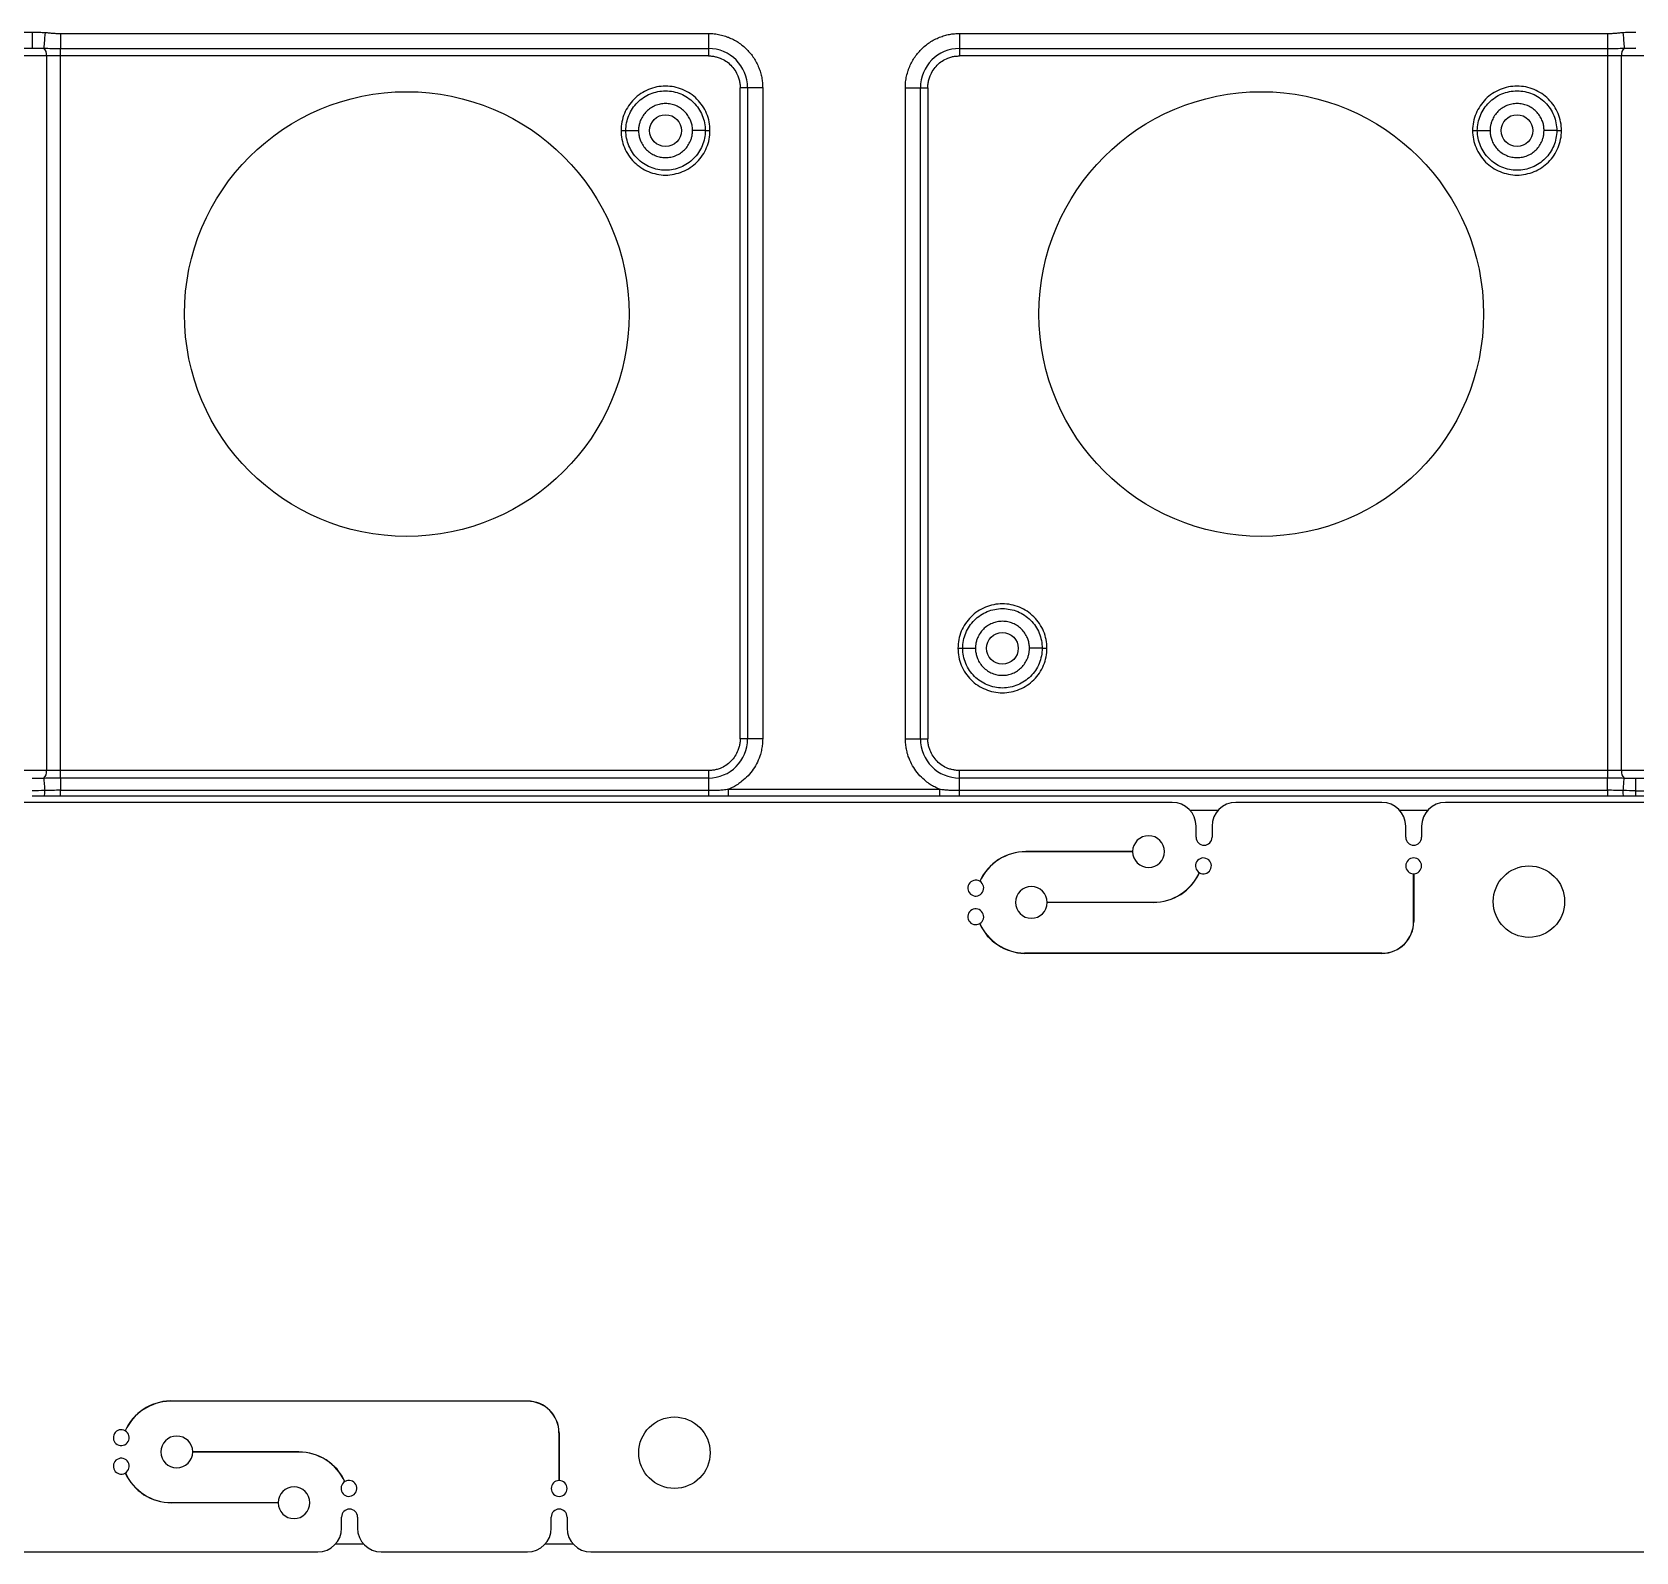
# Model space of a CAD drawing. Header units: millimetres. Extents: x -1 to 1576, y 30 to 633.
# Drawn here: x 1253.3 to 1354.3, y 383.4 to 479.1 of the extents above; entities that cross this region are included whole.
import ezdxf

# ---------------------------------------------------------------- set-up
doc = ezdxf.new("R2010")
doc.units = ezdxf.units.MM

msp = doc.modelspace()

# ---------------------------------------------------------------- linework, layer by layer
at = {"color": 7, "linetype": 'Continuous', "lineweight": 25}
for p, q in [((1246.69, 479.05), (1253.31, 479.05)), ((1255.1, 478.97), (1295.91, 478.97)), ((1295.91, 478.97), (1295.91, 477.55)), ((1311.73, 478.97), (1352.54, 478.97)), ((1311.73, 478.97), (1311.73, 477.55)), ((1246.69, 478.05), (1253.31, 478.05)), ((1255.1, 478.02), (1295.91, 478.02)), ((1255.1, 432.08), (1255.1, 478.02)), ((1311.73, 478.02), (1352.54, 478.02)), ((1352.54, 478.02), (1352.54, 432.08)), ((1354.28, 478.05), (1354.33, 478.06)), ((1295.91, 477.55), (1204.09, 477.55)), ((1254.23, 477.55), (1254.23, 432.55)), ((1403.55, 477.55), (1311.73, 477.55)), ((1353.42, 432.55), (1353.42, 477.55)), ((1299.33, 475.55), (1297.91, 475.55)), ((1297.91, 434.55), (1297.91, 475.55)), ((1298.38, 475.55), (1298.38, 434.55)), ((1299.33, 475.55), (1299.33, 434.55)), ((1308.32, 434.55), (1308.32, 475.55)), ((1308.32, 475.55), (1309.73, 475.55)), ((1309.26, 434.55), (1309.26, 475.55)), ((1309.73, 475.55), (1309.73, 434.55)), ((1299.33, 434.55), (1297.91, 434.55)), ((1308.32, 434.55), (1309.73, 434.55)), ((1295.91, 432.55), (1204.09, 432.55)), ((1295.91, 432.55), (1295.91, 431.31)), ((1311.73, 431.31), (1311.73, 432.55)), ((1403.55, 432.55), (1311.73, 432.55)), ((1253.36, 432.05), (1253.31, 432.05)), ((1295.91, 432.08), (1255.1, 432.08)), ((1297.17, 431.38), (1310.47, 431.38)), ((1352.54, 432.08), (1311.73, 432.08)), ((1354.33, 432.04), (1354.23, 432.05)), ((1360.95, 432.05), (1354.33, 432.05)), ((1325.13, 430.55), (1234.69, 430.55)), ((1255.1, 431.31), (1295.91, 431.31)), ((1295.91, 430.94), (1255.1, 430.94)), ((1310.47, 430.94), (1297.17, 430.94)), ((1311.73, 431.31), (1352.54, 431.31)), ((1352.54, 430.94), (1311.73, 430.94)), ((1338.33, 430.55), (1329.13, 430.55)), ((1432.77, 430.55), (1342.33, 430.55)), ((1354.33, 431.28), (1360.95, 431.28)), ((1360.95, 430.95), (1354.33, 430.95)), ((1326.25, 430.05), (1328.01, 430.05)), ((1339.45, 430.05), (1341.21, 430.05)), ((1326.63, 428.35), (1326.63, 429.05)), ((1327.63, 429.05), (1327.63, 428.35)), ((1339.83, 428.35), (1339.83, 429.05)), ((1340.83, 429.05), (1340.83, 428.35)), ((1315.91, 427.46), (1322.63, 427.46)), ((1322.63, 427.45), (1315.91, 427.45)), ((1340.33, 423.05), (1340.33, 426.05)), ((1340.34, 426.05), (1340.34, 423.05)), ((1317.25, 424.26), (1323.93, 424.26)), ((1323.93, 424.25), (1317.25, 424.25)), ((1315.82, 421.06), (1338.33, 421.06)), ((1338.33, 421.05), (1315.82, 421.05)), ((1262, 392.86), (1284.51, 392.86)), ((1284.51, 392.85), (1262, 392.85)), ((1286.51, 387.85), (1286.51, 390.85)), ((1286.52, 390.85), (1286.52, 387.85)), ((1263.43, 389.66), (1270.11, 389.66)), ((1270.11, 389.65), (1263.43, 389.65)), ((1262.09, 386.46), (1268.81, 386.46)), ((1268.81, 386.45), (1262.09, 386.45)), ((1272.81, 384.85), (1272.81, 385.55)), ((1273.81, 385.55), (1273.81, 384.85)), ((1286.01, 384.85), (1286.01, 385.55)), ((1287.01, 385.55), (1287.01, 384.85)), ((1180.87, 383.35), (1271.31, 383.35)), ((1274.19, 383.85), (1272.43, 383.85)), ((1275.31, 383.35), (1284.51, 383.35)), ((1287.39, 383.85), (1285.63, 383.85)), ((1288.51, 383.35), (1378.95, 383.35))]:
    msp.add_line(p, q, dxfattribs=at)
for centre, radius in [((1276.91, 461.3), 14), ((1330.73, 461.3), 14), ((1347.59, 424.3), 2.25), ((1293.77, 389.6), 2.25)]:
    msp.add_circle(centre, radius, dxfattribs=at)
at = {"color": 141}
for centre in [(1293.21, 472.85), (1346.84, 472.85), (1314.43, 440.25)]:
    msp.add_circle(centre, 1, dxfattribs=at)
at = {"color": 7, "linetype": 'Continuous', "lineweight": 25}
for centre, radius, start, end in [((1253.67, 477.63), 0.562, 352.1767, 47.5651), ((1295.91, 475.55), 2.47, 0, 90), ((1311.73, 475.55), 2.47, 90, 180), ((1353.97, 477.63), 0.562, 132.435, 187.8232), ((1295.91, 434.55), 2.47, 270, 360), ((1311.73, 434.55), 2.47, 180, 270), ((1253.67, 432.48), 0.562, 312.435, 7.8232), ((1353.97, 432.48), 0.562, 172.1767, 227.5651), ((1325.13, 429.05), 1.5, 0, 90), ((1329.13, 429.05), 1.5, 90, 180), ((1338.33, 429.05), 1.5, 0, 90), ((1342.33, 429.05), 1.5, 90, 180), ((1323.63, 427.45), 1, 180.2864, 179.714), ((1327.13, 428.35), 0.5, 180, 0), ((1340.33, 428.35), 0.5, 180, 360), ((1315.91, 424.25), 3.2, 90.0002, 155.3911), ((1315.91, 424.25), 3.19, 90.0002, 155.4086), ((1327.09, 426.55), 0.5, 240.4, 239.2487), ((1340.33, 426.55), 0.5, 270.573, 269.427), ((1312.75, 425.15), 0.5, 60.4208, 59.27), ((1323.93, 427.45), 3.19, 270.0002, 335.4017), ((1323.93, 427.45), 3.2, 270.0002, 335.3842), ((1316.25, 424.25), 1, 0.2867, 359.7138), ((1312.75, 423.35), 0.5, 300.7523, 299.6009), ((1315.91, 424.25), 3.21, 204.6144, 268.4153), ((1315.91, 424.25), 3.2, 204.597, 268.4128), ((1338.33, 423.05), 2.01, 270, 0), ((1338.33, 423.05), 2, 270, 360), ((1262.09, 389.65), 3.21, 91.5822, 155.3856), ((1262.09, 389.65), 3.2, 91.5847, 155.403), ((1284.51, 390.85), 2, 360, 90), ((1284.51, 390.85), 1.99, 360, 90), ((1258.93, 390.55), 0.5, 60.3991, 59.2477), ((1262.43, 389.65), 1, 0.2862, 359.7133), ((1258.93, 388.75), 0.5, 300.7301, 299.5792), ((1270.11, 386.45), 3.2, 24.6158, 89.9998), ((1270.11, 386.45), 3.19, 24.5983, 89.9998), ((1262.09, 389.65), 3.2, 204.6089, 269.9998), ((1262.09, 389.65), 3.19, 204.5914, 269.9998), ((1269.81, 386.45), 1, 180.286, 179.7136), ((1273.27, 387.35), 0.5, 120.7513, 119.6), ((1286.51, 387.35), 0.5, 90.573, 89.427), ((1273.31, 385.55), 0.5, 360, 180), ((1286.51, 385.55), 0.5, 360, 180), ((1271.31, 384.85), 1.5, 270, 0), ((1275.31, 384.85), 1.5, 180, 270), ((1284.51, 384.85), 1.5, 270, 360), ((1288.51, 384.85), 1.5, 180, 270)]:
    msp.add_arc(centre, radius, start, end, dxfattribs=at)
for points, knots in [([(1253.31, 479.05), (1253.46, 479.05), (1253.74, 479.05), (1254.01, 479.03), (1254.13, 479.03)], [0, 0, 0, 0, 0.556213, 1, 1, 1, 1]), ([(1253.31, 479.05), (1253.31, 478.92), (1253.31, 478.79), (1253.31, 478.55), (1253.31, 478.44), (1253.31, 478.25), (1253.31, 478.18), (1253.31, 478.08), (1253.31, 478.05), (1253.31, 478.05)], [0, 0, 0, 0, 0.25, 0.25, 0.5, 0.5, 0.75, 0.75, 1, 1, 1, 1]), ([(1254.13, 479.03), (1254.11, 478.79), (1254.09, 478.56), (1254.06, 478.21), (1254.05, 478.08), (1254.05, 478.04)], [0, 0, 0, 0, 0.5, 0.5, 1, 1, 1, 1]), ([(1254.13, 479.03), (1254.21, 479.02), (1254.38, 479.01), (1254.63, 478.98), (1254.87, 478.97), (1255.02, 478.97), (1255.1, 478.97)], [0, 0, 0, 0, 0.26275, 0.514851, 0.767475, 1, 1, 1, 1]), ([(1255.1, 478.97), (1255.1, 478.76), (1255.1, 478.56), (1255.1, 478.22), (1255.1, 478.09), (1255.1, 478.02)], [0, 0, 0, 0, 0.5, 0.5, 1, 1, 1, 1]), ([(1295.91, 478.97), (1295.97, 478.97), (1296.1, 478.96), (1296.28, 478.95), (1296.46, 478.92), (1296.64, 478.89), (1296.82, 478.85), (1296.99, 478.79), (1297.33, 478.67), (1297.8, 478.43), (1298.34, 477.98), (1298.79, 477.44), (1299.05, 476.93), (1299.2, 476.51), (1299.27, 476.19), (1299.32, 475.88), (1299.32, 475.66), (1299.33, 475.55)], [0, 0, 0, 0, 0.034552, 0.068858, 0.103016, 0.137128, 0.171294, 0.205615, 0.240191, 0.37006, 0.500029, 0.629897, 0.759866, 0.820152, 0.879909, 0.939678, 1, 1, 1, 1]), ([(1308.32, 475.55), (1308.32, 475.61), (1308.32, 475.74), (1308.33, 475.92), (1308.36, 476.1), (1308.39, 476.28), (1308.44, 476.46), (1308.49, 476.64), (1308.61, 476.97), (1308.86, 477.44), (1309.3, 477.98), (1309.84, 478.43), (1310.35, 478.69), (1310.78, 478.84), (1311.09, 478.91), (1311.41, 478.96), (1311.62, 478.96), (1311.73, 478.97)], [0, 0, 0, 0, 0.0345523, 0.0688579, 0.1030161, 0.1371278, 0.171294, 0.2056155, 0.2401915, 0.3700601, 0.5000288, 0.6298975, 0.7598662, 0.8201516, 0.8799088, 0.9396782, 1, 1, 1, 1]), ([(1352.54, 478.97), (1352.62, 478.97), (1352.78, 478.97), (1353.01, 478.98), (1353.26, 479.01), (1353.43, 479.02), (1353.51, 479.03)], [0, 0, 0, 0, 0.232371, 0.485289, 0.737412, 1, 1, 1, 1]), ([(1352.54, 478.97), (1352.54, 478.76), (1352.54, 478.56), (1352.54, 478.22), (1352.54, 478.09), (1352.54, 478.02)], [0, 0, 0, 0, 0.5, 0.5, 1, 1, 1, 1]), ([(1353.51, 479.03), (1353.57, 479.03), (1353.69, 479.04), (1353.88, 479.05), (1354.1, 479.05), (1354.25, 479.05), (1354.33, 479.05)], [0, 0, 0, 0, 0.207871, 0.443757, 0.707773, 1, 1, 1, 1]), ([(1353.51, 479.03), (1353.53, 478.79), (1353.55, 478.56), (1353.58, 478.21), (1353.59, 478.08), (1353.59, 478.04)], [0, 0, 0, 0, 0.5, 0.5, 1, 1, 1, 1]), ([(1295.91, 477.55), (1295.95, 477.55), (1296.04, 477.55), (1296.16, 477.54), (1296.29, 477.52), (1296.41, 477.49), (1296.53, 477.46), (1296.74, 477.38), (1297.02, 477.24), (1297.33, 476.98), (1297.59, 476.66), (1297.76, 476.34), (1297.85, 476.05), (1297.9, 475.8), (1297.91, 475.64), (1297.91, 475.55)], [0, 0, 0, 0, 0.040276, 0.080243, 0.120058, 0.159883, 0.199877, 0.240199, 0.370043, 0.500057, 0.629901, 0.759916, 0.840121, 0.919721, 1, 1, 1, 1]), ([(1309.73, 475.55), (1309.73, 475.6), (1309.73, 475.68), (1309.75, 475.8), (1309.76, 475.93), (1309.79, 476.05), (1309.83, 476.17), (1309.9, 476.38), (1310.05, 476.66), (1310.31, 476.98), (1310.62, 477.24), (1310.94, 477.4), (1311.23, 477.5), (1311.48, 477.54), (1311.65, 477.55), (1311.73, 477.55)], [0, 0, 0, 0, 0.040276, 0.080243, 0.120058, 0.159883, 0.199877, 0.240199, 0.370043, 0.500057, 0.629901, 0.759916, 0.840121, 0.919721, 1, 1, 1, 1]), ([(1296.01, 472.85), (1296.01, 473.22), (1295.94, 473.59), (1295.66, 474.26), (1295.45, 474.57), (1294.93, 475.09), (1294.62, 475.3), (1293.94, 475.58), (1293.58, 475.65), (1292.84, 475.65), (1292.48, 475.58), (1291.8, 475.3), (1291.49, 475.09), (1290.97, 474.57), (1290.76, 474.26), (1290.48, 473.59), (1290.41, 473.22), (1290.41, 472.85)], [0, 0, 0, 0, 0.125, 0.125, 0.25, 0.25, 0.375, 0.375, 0.5, 0.5, 0.625, 0.625, 0.75, 0.75, 0.875, 0.875, 1, 1, 1, 1]), ([(1290.71, 472.85), (1290.71, 473.18), (1290.78, 473.51), (1291.03, 474.11), (1291.21, 474.39), (1291.67, 474.85), (1291.95, 475.04), (1292.56, 475.29), (1292.88, 475.35), (1293.54, 475.35), (1293.87, 475.29), (1294.47, 475.04), (1294.75, 474.85), (1295.21, 474.39), (1295.4, 474.11), (1295.65, 473.51), (1295.71, 473.18), (1295.71, 472.85)], [0, 0, 0, 0, 0.125, 0.125, 0.25, 0.25, 0.375, 0.375, 0.5, 0.5, 0.625, 0.625, 0.75, 0.75, 0.875, 0.875, 1, 1, 1, 1]), ([(1349.64, 472.85), (1349.64, 473.22), (1349.57, 473.59), (1349.29, 474.26), (1349.08, 474.57), (1348.56, 475.09), (1348.25, 475.3), (1347.58, 475.58), (1347.21, 475.65), (1346.48, 475.65), (1346.11, 475.58), (1345.43, 475.3), (1345.12, 475.09), (1344.61, 474.57), (1344.4, 474.26), (1344.12, 473.59), (1344.04, 473.22), (1344.04, 472.85)], [0, 0, 0, 0, 0.125, 0.125, 0.25, 0.25, 0.375, 0.375, 0.5, 0.5, 0.625, 0.625, 0.75, 0.75, 0.875, 0.875, 1, 1, 1, 1]), ([(1344.34, 472.85), (1344.34, 473.18), (1344.41, 473.51), (1344.66, 474.11), (1344.85, 474.39), (1345.31, 474.85), (1345.58, 475.04), (1346.19, 475.29), (1346.52, 475.35), (1347.17, 475.35), (1347.5, 475.29), (1348.1, 475.04), (1348.38, 474.85), (1348.84, 474.39), (1349.03, 474.11), (1349.28, 473.51), (1349.34, 473.18), (1349.34, 472.85)], [0, 0, 0, 0, 0.125, 0.125, 0.25, 0.25, 0.375, 0.375, 0.5, 0.5, 0.625, 0.625, 0.75, 0.75, 0.875, 0.875, 1, 1, 1, 1]), ([(1294.91, 472.85), (1294.91, 472.9), (1294.91, 472.99), (1294.89, 473.12), (1294.87, 473.25), (1294.83, 473.38), (1294.76, 473.57), (1294.63, 473.8), (1294.42, 474.06), (1294.16, 474.28), (1293.87, 474.43), (1293.55, 474.53), (1293.21, 474.56), (1292.88, 474.53), (1292.56, 474.43), (1292.26, 474.28), (1292, 474.06), (1291.79, 473.8), (1291.65, 473.54), (1291.56, 473.29), (1291.52, 473.08), (1291.51, 472.93), (1291.51, 472.85)], [0, 0, 0, 0, 0.025179, 0.05013, 0.075011, 0.099978, 0.125186, 0.187587, 0.250092, 0.312501, 0.37501, 0.437474, 0.50004, 0.562505, 0.625066, 0.687464, 0.749971, 0.812374, 0.874873, 0.916678, 0.958145, 1, 1, 1, 1]), ([(1348.54, 472.85), (1348.54, 472.9), (1348.54, 472.99), (1348.53, 473.12), (1348.5, 473.25), (1348.46, 473.38), (1348.39, 473.57), (1348.27, 473.8), (1348.05, 474.06), (1347.8, 474.28), (1347.5, 474.43), (1347.18, 474.53), (1346.84, 474.56), (1346.51, 474.53), (1346.19, 474.43), (1345.89, 474.28), (1345.63, 474.06), (1345.42, 473.8), (1345.28, 473.54), (1345.2, 473.29), (1345.15, 473.08), (1345.15, 472.93), (1345.14, 472.85)], [0, 0, 0, 0, 0.0251787, 0.0501304, 0.075011, 0.0999776, 0.1251858, 0.1875872, 0.2500924, 0.3125006, 0.3750104, 0.4374743, 0.5000395, 0.5625051, 0.6250656, 0.6874642, 0.7499708, 0.8123743, 0.8748727, 0.9166785, 0.958145, 1, 1, 1, 1]), ([(1290.41, 472.85), (1290.49, 472.85), (1290.57, 472.85), (1290.68, 472.85), (1290.71, 472.85), (1290.71, 472.85)], [0, 0, 0, 0, 0.5, 0.5, 1, 1, 1, 1]), ([(1290.41, 472.85), (1290.41, 472.49), (1290.48, 472.12), (1290.76, 471.44), (1290.97, 471.13), (1291.49, 470.61), (1291.8, 470.41), (1292.48, 470.13), (1292.84, 470.05), (1293.58, 470.05), (1293.94, 470.13), (1294.62, 470.41), (1294.93, 470.61), (1295.45, 471.13), (1295.66, 471.44), (1295.94, 472.12), (1296.01, 472.49), (1296.01, 472.85)], [0, 0, 0, 0, 0.125, 0.125, 0.25, 0.25, 0.375, 0.375, 0.5, 0.5, 0.625, 0.625, 0.75, 0.75, 0.875, 0.875, 1, 1, 1, 1]), ([(1295.71, 472.85), (1295.71, 472.53), (1295.65, 472.2), (1295.4, 471.59), (1295.21, 471.32), (1294.75, 470.85), (1294.47, 470.67), (1293.87, 470.42), (1293.54, 470.35), (1292.88, 470.35), (1292.56, 470.42), (1291.95, 470.67), (1291.67, 470.85), (1291.21, 471.32), (1291.03, 471.59), (1290.78, 472.2), (1290.71, 472.53), (1290.71, 472.85)], [0, 0, 0, 0, 0.125, 0.125, 0.25, 0.25, 0.375, 0.375, 0.5, 0.5, 0.625, 0.625, 0.75, 0.75, 0.875, 0.875, 1, 1, 1, 1]), ([(1290.71, 472.85), (1290.71, 472.85), (1290.8, 472.85), (1291.09, 472.85), (1291.3, 472.85), (1291.51, 472.85)], [0, 0, 0, 0, 0.5, 0.5, 1, 1, 1, 1]), ([(1291.51, 472.85), (1291.51, 472.81), (1291.51, 472.72), (1291.53, 472.59), (1291.56, 472.46), (1291.59, 472.33), (1291.66, 472.14), (1291.79, 471.9), (1292, 471.64), (1292.26, 471.43), (1292.56, 471.27), (1292.88, 471.17), (1293.21, 471.14), (1293.54, 471.17), (1293.87, 471.27), (1294.16, 471.43), (1294.42, 471.64), (1294.63, 471.9), (1294.77, 472.17), (1294.86, 472.41), (1294.9, 472.63), (1294.91, 472.78), (1294.91, 472.85)], [0, 0, 0, 0, 0.025108, 0.050018, 0.074887, 0.09987, 0.125122, 0.187514, 0.250079, 0.312484, 0.374988, 0.437452, 0.500017, 0.562482, 0.625047, 0.687453, 0.749962, 0.812367, 0.874868, 0.916676, 0.958145, 1, 1, 1, 1]), ([(1295.71, 472.85), (1295.71, 472.85), (1295.62, 472.85), (1295.33, 472.85), (1295.12, 472.85), (1294.91, 472.85)], [0, 0, 0, 0, 0.5, 0.5, 1, 1, 1, 1]), ([(1295.71, 472.85), (1295.71, 472.85), (1295.74, 472.85), (1295.85, 472.85), (1295.93, 472.85), (1296.01, 472.85)], [0, 0, 0, 0, 0.5, 0.5, 1, 1, 1, 1]), ([(1344.04, 472.85), (1344.12, 472.85), (1344.2, 472.85), (1344.31, 472.85), (1344.34, 472.85), (1344.34, 472.85)], [0, 0, 0, 0, 0.5, 0.5, 1, 1, 1, 1]), ([(1344.04, 472.85), (1344.04, 472.49), (1344.12, 472.12), (1344.4, 471.44), (1344.61, 471.13), (1345.12, 470.61), (1345.43, 470.41), (1346.11, 470.13), (1346.48, 470.05), (1347.21, 470.05), (1347.58, 470.13), (1348.25, 470.41), (1348.56, 470.61), (1349.08, 471.13), (1349.29, 471.44), (1349.57, 472.12), (1349.64, 472.49), (1349.64, 472.85)], [0, 0, 0, 0, 0.125, 0.125, 0.25, 0.25, 0.375, 0.375, 0.5, 0.5, 0.625, 0.625, 0.75, 0.75, 0.875, 0.875, 1, 1, 1, 1]), ([(1349.34, 472.85), (1349.34, 472.53), (1349.28, 472.2), (1349.03, 471.59), (1348.84, 471.32), (1348.38, 470.85), (1348.1, 470.67), (1347.5, 470.42), (1347.17, 470.35), (1346.52, 470.35), (1346.19, 470.42), (1345.58, 470.67), (1345.31, 470.85), (1344.85, 471.32), (1344.66, 471.59), (1344.41, 472.2), (1344.34, 472.53), (1344.34, 472.85)], [0, 0, 0, 0, 0.125, 0.125, 0.25, 0.25, 0.375, 0.375, 0.5, 0.5, 0.625, 0.625, 0.75, 0.75, 0.875, 0.875, 1, 1, 1, 1]), ([(1344.34, 472.85), (1344.34, 472.85), (1344.43, 472.85), (1344.73, 472.85), (1344.93, 472.85), (1345.14, 472.85)], [0, 0, 0, 0, 0.5, 0.5, 1, 1, 1, 1]), ([(1345.14, 472.85), (1345.15, 472.81), (1345.15, 472.72), (1345.16, 472.59), (1345.19, 472.46), (1345.23, 472.33), (1345.29, 472.14), (1345.42, 471.9), (1345.63, 471.64), (1345.89, 471.43), (1346.19, 471.27), (1346.51, 471.17), (1346.84, 471.14), (1347.18, 471.17), (1347.5, 471.27), (1347.8, 471.43), (1348.05, 471.64), (1348.27, 471.9), (1348.41, 472.17), (1348.49, 472.41), (1348.54, 472.63), (1348.54, 472.78), (1348.54, 472.85)], [0, 0, 0, 0, 0.025108, 0.050018, 0.074887, 0.09987, 0.125122, 0.187514, 0.250079, 0.312484, 0.374988, 0.437452, 0.500017, 0.562482, 0.625047, 0.687453, 0.749962, 0.812367, 0.874868, 0.916676, 0.958145, 1, 1, 1, 1]), ([(1349.34, 472.85), (1349.34, 472.85), (1349.26, 472.85), (1348.96, 472.85), (1348.75, 472.85), (1348.54, 472.85)], [0, 0, 0, 0, 0.5, 0.5, 1, 1, 1, 1]), ([(1349.34, 472.85), (1349.34, 472.85), (1349.38, 472.85), (1349.49, 472.85), (1349.57, 472.85), (1349.64, 472.85)], [0, 0, 0, 0, 0.5, 0.5, 1, 1, 1, 1]), ([(1317.23, 440.25), (1317.23, 440.62), (1317.16, 440.99), (1316.88, 441.66), (1316.67, 441.97), (1316.15, 442.49), (1315.84, 442.7), (1315.16, 442.98), (1314.8, 443.05), (1314.06, 443.05), (1313.7, 442.98), (1313.02, 442.7), (1312.71, 442.49), (1312.19, 441.97), (1311.98, 441.66), (1311.7, 440.99), (1311.63, 440.62), (1311.63, 440.25)], [0, 0, 0, 0, 0.125, 0.125, 0.25, 0.25, 0.375, 0.375, 0.5, 0.5, 0.625, 0.625, 0.75, 0.75, 0.875, 0.875, 1, 1, 1, 1]), ([(1311.93, 440.25), (1311.93, 440.58), (1312, 440.91), (1312.25, 441.51), (1312.43, 441.79), (1312.89, 442.25), (1313.17, 442.44), (1313.78, 442.69), (1314.1, 442.75), (1314.76, 442.75), (1315.09, 442.69), (1315.69, 442.44), (1315.97, 442.25), (1316.43, 441.79), (1316.62, 441.51), (1316.87, 440.91), (1316.93, 440.58), (1316.93, 440.25)], [0, 0, 0, 0, 0.125, 0.125, 0.25, 0.25, 0.375, 0.375, 0.5, 0.5, 0.625, 0.625, 0.75, 0.75, 0.875, 0.875, 1, 1, 1, 1]), ([(1316.13, 440.25), (1316.13, 440.3), (1316.13, 440.39), (1316.11, 440.52), (1316.09, 440.65), (1316.05, 440.78), (1315.98, 440.97), (1315.85, 441.2), (1315.64, 441.46), (1315.38, 441.68), (1315.09, 441.83), (1314.77, 441.93), (1314.43, 441.96), (1314.1, 441.93), (1313.78, 441.83), (1313.48, 441.68), (1313.22, 441.46), (1313.01, 441.2), (1312.87, 440.94), (1312.78, 440.69), (1312.74, 440.48), (1312.73, 440.33), (1312.73, 440.25)], [0, 0, 0, 0, 0.025179, 0.05013, 0.075011, 0.099978, 0.125186, 0.187587, 0.250092, 0.312501, 0.375011, 0.437474, 0.50004, 0.562505, 0.625066, 0.687464, 0.749971, 0.812374, 0.874873, 0.916678, 0.958145, 1, 1, 1, 1]), ([(1311.63, 440.25), (1311.71, 440.25), (1311.79, 440.25), (1311.9, 440.25), (1311.93, 440.25), (1311.93, 440.25)], [0, 0, 0, 0, 0.5, 0.5, 1, 1, 1, 1]), ([(1311.63, 440.25), (1311.63, 439.89), (1311.7, 439.52), (1311.98, 438.84), (1312.19, 438.53), (1312.71, 438.01), (1313.02, 437.81), (1313.7, 437.53), (1314.06, 437.45), (1314.8, 437.45), (1315.16, 437.53), (1315.84, 437.81), (1316.15, 438.01), (1316.67, 438.53), (1316.88, 438.84), (1317.16, 439.52), (1317.23, 439.89), (1317.23, 440.25)], [0, 0, 0, 0, 0.125, 0.125, 0.25, 0.25, 0.375, 0.375, 0.5, 0.5, 0.625, 0.625, 0.75, 0.75, 0.875, 0.875, 1, 1, 1, 1]), ([(1316.93, 440.25), (1316.93, 439.93), (1316.87, 439.6), (1316.62, 438.99), (1316.43, 438.72), (1315.97, 438.25), (1315.69, 438.07), (1315.09, 437.82), (1314.76, 437.75), (1314.1, 437.75), (1313.78, 437.82), (1313.17, 438.07), (1312.89, 438.25), (1312.43, 438.72), (1312.25, 438.99), (1312, 439.6), (1311.93, 439.93), (1311.93, 440.25)], [0, 0, 0, 0, 0.125, 0.125, 0.25, 0.25, 0.375, 0.375, 0.5, 0.5, 0.625, 0.625, 0.75, 0.75, 0.875, 0.875, 1, 1, 1, 1]), ([(1311.93, 440.25), (1311.93, 440.25), (1312.02, 440.25), (1312.31, 440.25), (1312.52, 440.25), (1312.73, 440.25)], [0, 0, 0, 0, 0.5, 0.5, 1, 1, 1, 1]), ([(1311.93, 440.25), (1311.93, 440.25), (1312.02, 440.25), (1312.31, 440.25), (1312.52, 440.25), (1312.73, 440.25)], [0, 0, 0, 0, 0.5, 0.5, 1, 1, 1, 1]), ([(1312.73, 440.25), (1312.73, 440.21), (1312.73, 440.12), (1312.75, 439.99), (1312.78, 439.86), (1312.81, 439.73), (1312.88, 439.54), (1313.01, 439.3), (1313.22, 439.04), (1313.48, 438.83), (1313.78, 438.67), (1314.1, 438.57), (1314.43, 438.54), (1314.76, 438.57), (1315.09, 438.67), (1315.38, 438.83), (1315.64, 439.04), (1315.85, 439.3), (1315.99, 439.57), (1316.08, 439.81), (1316.12, 440.03), (1316.13, 440.18), (1316.13, 440.25)], [0, 0, 0, 0, 0.025108, 0.050018, 0.074887, 0.09987, 0.125122, 0.187514, 0.250079, 0.312484, 0.374988, 0.437452, 0.500017, 0.562482, 0.625047, 0.687453, 0.749962, 0.812367, 0.874868, 0.916676, 0.958145, 1, 1, 1, 1]), ([(1316.93, 440.25), (1316.93, 440.25), (1316.84, 440.25), (1316.55, 440.25), (1316.34, 440.25), (1316.13, 440.25)], [0, 0, 0, 0, 0.5, 0.5, 1, 1, 1, 1]), ([(1316.93, 440.25), (1316.93, 440.25), (1316.96, 440.25), (1317.07, 440.25), (1317.15, 440.25), (1317.23, 440.25)], [0, 0, 0, 0, 0.5, 0.5, 1, 1, 1, 1]), ([(1297.91, 434.55), (1297.91, 434.51), (1297.91, 434.43), (1297.9, 434.3), (1297.88, 434.18), (1297.85, 434.06), (1297.81, 433.94), (1297.74, 433.73), (1297.6, 433.45), (1297.33, 433.13), (1297.02, 432.87), (1296.7, 432.7), (1296.41, 432.61), (1296.16, 432.56), (1296, 432.56), (1295.91, 432.55)], [0, 0, 0, 0, 0.040276, 0.080243, 0.120058, 0.159883, 0.199877, 0.240199, 0.370043, 0.500057, 0.629901, 0.759916, 0.840121, 0.919721, 1, 1, 1, 1]), ([(1299.33, 434.55), (1299.32, 434.5), (1299.32, 434.39), (1299.31, 434.22), (1299.29, 434.06), (1299.26, 433.89), (1299.23, 433.73), (1299.15, 433.46), (1299.01, 433.08), (1298.75, 432.63), (1298.42, 432.22), (1298.08, 431.91), (1297.76, 431.68), (1297.48, 431.51), (1297.27, 431.42), (1297.17, 431.38)], [0, 0, 0, 0, 0.040883, 0.08158, 0.122187, 0.162802, 0.203521, 0.244441, 0.372171, 0.500035, 0.627766, 0.75563, 0.837187, 0.918385, 1, 1, 1, 1]), ([(1310.47, 431.38), (1310.42, 431.4), (1310.32, 431.44), (1310.17, 431.52), (1310.02, 431.59), (1309.88, 431.68), (1309.74, 431.77), (1309.52, 431.95), (1309.22, 432.22), (1308.9, 432.63), (1308.64, 433.08), (1308.47, 433.51), (1308.38, 433.89), (1308.33, 434.22), (1308.32, 434.44), (1308.32, 434.55)], [0, 0, 0, 0, 0.040883, 0.08158, 0.122187, 0.162802, 0.203521, 0.244441, 0.372171, 0.500035, 0.627766, 0.75563, 0.837187, 0.918385, 1, 1, 1, 1]), ([(1311.73, 432.55), (1311.69, 432.55), (1311.6, 432.56), (1311.48, 432.57), (1311.36, 432.59), (1311.23, 432.61), (1311.11, 432.65), (1310.91, 432.72), (1310.62, 432.87), (1310.31, 433.13), (1310.05, 433.45), (1309.88, 433.77), (1309.79, 434.05), (1309.74, 434.3), (1309.73, 434.47), (1309.73, 434.55)], [0, 0, 0, 0, 0.040276, 0.080243, 0.120058, 0.159883, 0.199877, 0.240199, 0.370043, 0.500057, 0.629901, 0.759916, 0.840121, 0.919721, 1, 1, 1, 1]), ([(1254.05, 432.06), (1254.05, 432.03), (1254.06, 431.94), (1254.08, 431.66), (1254.1, 431.48), (1254.11, 431.29)], [0, 0, 0, 0, 0.5, 0.5, 1, 1, 1, 1]), ([(1255.1, 432.08), (1255.1, 432.02), (1255.1, 431.92), (1255.1, 431.65), (1255.1, 431.48), (1255.1, 431.31)], [0, 0, 0, 0, 0.5, 0.5, 1, 1, 1, 1]), ([(1295.91, 431.31), (1296.01, 431.31), (1296.22, 431.31), (1296.53, 431.32), (1296.85, 431.34), (1297.06, 431.37), (1297.17, 431.38)], [0, 0, 0, 0, 0.245457, 0.492199, 0.742868, 1, 1, 1, 1]), ([(1297.17, 430.94), (1297.17, 430.98), (1297.17, 431.04), (1297.17, 431.2), (1297.17, 431.29), (1297.17, 431.38)], [0, 0, 0, 0, 0.5, 0.5, 1, 1, 1, 1]), ([(1310.47, 431.38), (1310.47, 431.29), (1310.47, 431.2), (1310.47, 431.04), (1310.47, 430.98), (1310.47, 430.94)], [0, 0, 0, 0, 0.5, 0.5, 1, 1, 1, 1]), ([(1310.47, 431.38), (1310.56, 431.37), (1310.73, 431.35), (1310.98, 431.33), (1311.23, 431.32), (1311.48, 431.31), (1311.65, 431.31), (1311.73, 431.31)], [0, 0, 0, 0, 0.206312, 0.408164, 0.606837, 0.80366, 1, 1, 1, 1]), ([(1352.54, 431.31), (1352.54, 431.48), (1352.54, 431.65), (1352.54, 431.92), (1352.54, 432.02), (1352.54, 432.08)], [0, 0, 0, 0, 0.5, 0.5, 1, 1, 1, 1]), ([(1353.53, 431.29), (1353.55, 431.48), (1353.56, 431.66), (1353.58, 431.94), (1353.59, 432.03), (1353.59, 432.06)], [0, 0, 0, 0, 0.5, 0.5, 1, 1, 1, 1]), ([(1354.33, 431.28), (1354.33, 431.5), (1354.33, 431.7), (1354.33, 431.98), (1354.33, 432.05), (1354.33, 432.05)], [0, 0, 0, 0, 0.5, 0.5, 1, 1, 1, 1]), ([(1254.1, 430.95), (1253.98, 430.95), (1253.72, 430.95), (1253.46, 430.95), (1253.31, 430.95)], [0, 0, 0, 0, 0.4522443, 1, 1, 1, 1]), ([(1255.1, 430.94), (1254.96, 430.95), (1254.63, 430.95), (1254.3, 430.95), (1254.1, 430.95)], [0, 0, 0, 0, 0.420474, 1, 1, 1, 1]), ([(1297.17, 430.94), (1297.09, 430.94), (1296.87, 430.94), (1296.55, 430.94), (1296.21, 430.94), (1296, 430.94), (1295.91, 430.94)], [0, 0, 0, 0, 0.200515, 0.50786, 0.778848, 1, 1, 1, 1]), ([(1311.73, 430.94), (1311.64, 430.94), (1311.43, 430.94), (1311.1, 430.94), (1310.77, 430.94), (1310.56, 430.94), (1310.47, 430.94)], [0, 0, 0, 0, 0.221378, 0.492164, 0.7995, 1, 1, 1, 1]), ([(1353.54, 430.95), (1353.35, 430.95), (1353.01, 430.95), (1352.68, 430.95), (1352.54, 430.94)], [0, 0, 0, 0, 0.580575, 1, 1, 1, 1]), ([(1354.33, 430.95), (1354.18, 430.95), (1353.92, 430.95), (1353.66, 430.95), (1353.54, 430.95)], [0, 0, 0, 0, 0.548125, 1, 1, 1, 1])]:
    msp.add_open_spline(points, degree=3, knots=knots, dxfattribs=at)
for points in [[(1253.31, 478.05), (1253.57, 478.05), (1253.81, 478.05), (1254.05, 478.04)], [(1254.05, 478.04), (1254.37, 478.03), (1254.74, 478.02), (1255.1, 478.02)], [(1352.54, 478.02), (1352.91, 478.02), (1353.27, 478.03), (1353.59, 478.04)], [(1353.59, 478.04), (1353.83, 478.05), (1354.07, 478.05), (1354.33, 478.05)], [(1254.05, 432.06), (1253.81, 432.05), (1253.57, 432.05), (1253.31, 432.05)], [(1255.1, 432.08), (1254.74, 432.08), (1254.37, 432.07), (1254.05, 432.06)], [(1353.59, 432.06), (1353.27, 432.07), (1352.91, 432.08), (1352.54, 432.08)], [(1354.33, 432.05), (1354.07, 432.05), (1353.83, 432.05), (1353.59, 432.06)], [(1254.11, 431.29), (1253.84, 431.29), (1253.58, 431.28), (1253.31, 431.28)], [(1254.1, 430.95), (1254.11, 431.02), (1254.11, 431.15), (1254.11, 431.29)], [(1255.1, 431.31), (1254.78, 431.31), (1254.45, 431.3), (1254.11, 431.29)], [(1255.1, 430.94), (1255.1, 431.02), (1255.1, 431.15), (1255.1, 431.31)], [(1295.91, 431.31), (1295.91, 431.15), (1295.91, 431.02), (1295.91, 430.94)], [(1311.73, 430.94), (1311.73, 431.02), (1311.73, 431.15), (1311.73, 431.31)], [(1352.54, 431.31), (1352.54, 431.15), (1352.54, 431.02), (1352.54, 430.94)], [(1353.53, 431.29), (1353.19, 431.3), (1352.87, 431.31), (1352.54, 431.31)], [(1353.54, 430.95), (1353.54, 431.02), (1353.53, 431.15), (1353.53, 431.29)], [(1354.33, 431.28), (1354.07, 431.28), (1353.8, 431.29), (1353.53, 431.29)], [(1354.33, 430.95), (1354.33, 431.02), (1354.33, 431.14), (1354.33, 431.28)]]:
    msp.add_open_spline(points, degree=3, dxfattribs=at)

doc.saveas('drawing.dxf')
